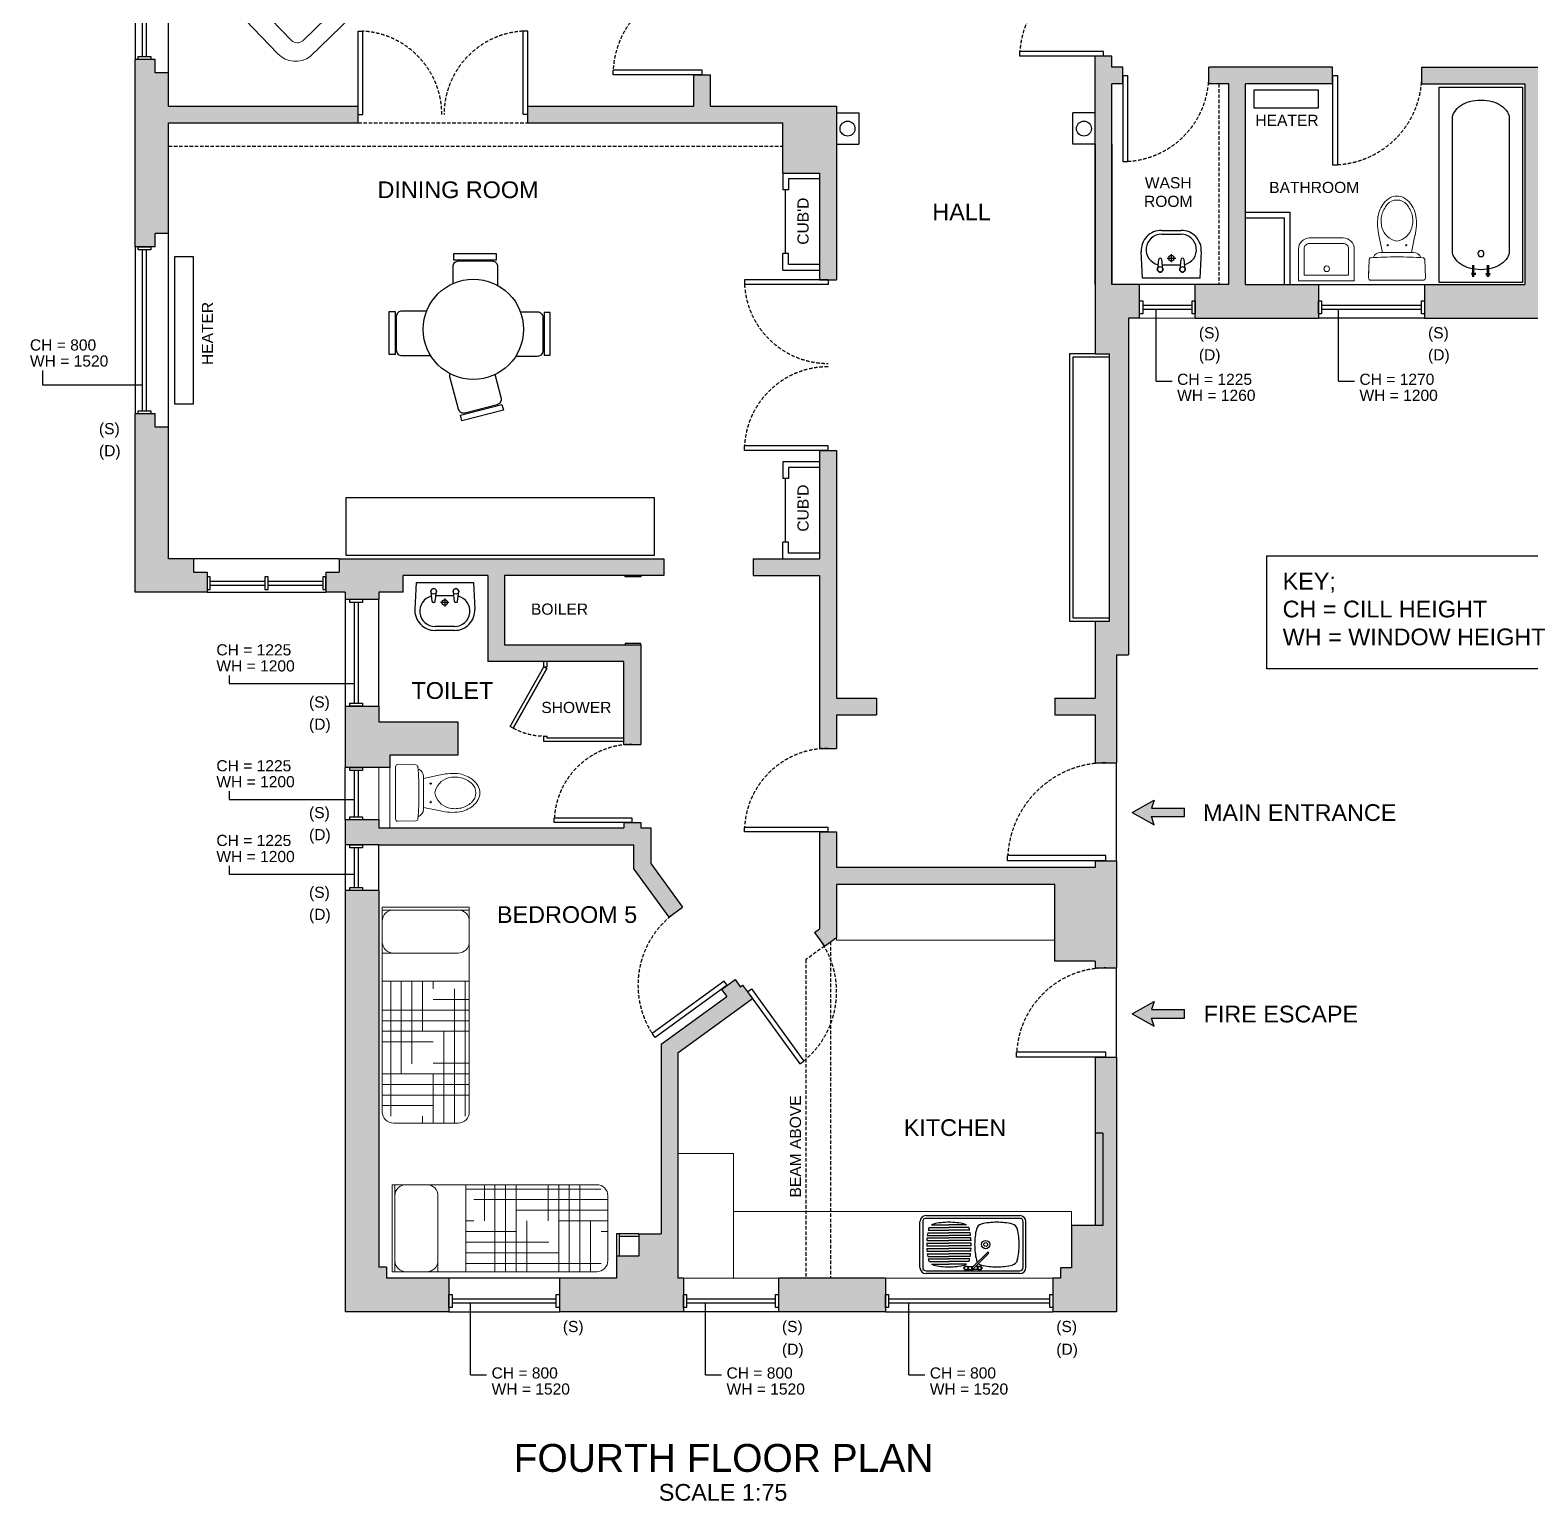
# Model space of a CAD drawing. Extents: x 69234 to 89891, y 55573 to 76150.
# Drawn here: x 69234 to 82694, y 55573 to 68768 of the extents above; entities that cross this region are included whole.
import ezdxf

# ---------------------------------------------------------------- set-up
doc = ezdxf.new("R2010")
doc.units = 0
doc.header["$LTSCALE"] = 25
doc.header["$MEASUREMENT"] = 0
doc.linetypes.add('ecw_5', pattern=[25.4, 9.525, -3.175, 1.5875, -3.175, 7.9375])
doc.linetypes.add('HIDDEN', pattern=[0.375, 0.25, -0.125])
doc.layers.get('0').update_dxf_attribs({"lineweight": 9})
doc.layers.add('aFurniture', color=7, linetype='Continuous', lineweight=13)
for name, color, linetype in [('cub', 7, 'Continuous'), ('DETAILS', 8, 'Continuous'), ('DIMENSION', 1, 'Continuous'), ('DOORS', 7, 'Continuous'), ('existing door', 7, 'Continuous'), ('HATCH', 9, 'Continuous'), ('HEATER', 4, 'Continuous'), ('SD', 7, 'Continuous'), ('TEXT-2', 7, 'Continuous'), ('TEXT-3', 7, 'Continuous'), ('TEXT-5', 6, 'Continuous'), ('WALL', 1, 'Continuous'), ('WIN DIM', 7, 'Continuous'), ('window', 9, 'Continuous')]:
    doc.layers.add(name, color=color, linetype=linetype)
doc.styles.add('Arial', font='arial.ttf', dxfattribs={"height": 150})

# ---------------------------------------------------------------- blocks, each defined once
blk = doc.blocks.new('BATH')
at = {"color": 8}
for p, q in [((56089, -22122), (55339, -22122)), ((55339, -22122), (55339, -23872)), ((55670, -22192), (55630, -22192)), ((55670, -22202), (55630, -22202)), ((55642, -22173), (55642, -22278)), ((55652, -22173), (55652, -22278)), ((55757, -22192), (55797, -22192)), ((55757, -22202), (55797, -22202)), ((55774, -22173), (55774, -22278)), ((55784, -22173), (55784, -22278)), ((56089, -22122), (56089, -23872)), ((55339, -23872), (56089, -23872))]:
    blk.add_line(p, q, dxfattribs=at)
blk.add_lwpolyline([(55969, -23590), (55969, -22404, 0.141736), (55952, -22344, 0.10716), (55894, -22285, 0.078981), (55816, -22250, 0.066429), (55714, -22236, 0.066429), (55613, -22250, 0.078981), (55534, -22285, 0.10716), (55476, -22344, 0.141736), (55459, -22404), (55459, -23590, 0.141736), (55476, -23650, 0.10716), (55534, -23709, 0.078981), (55613, -23744, 0.066429), (55714, -23758, 0.066429), (55816, -23744, 0.078981), (55894, -23709, 0.10716), (55952, -23650, 0.141736)], format="xyb", close=True, dxfattribs=at)
blk.add_circle((55714, -22381), 27.5, dxfattribs=at)
blk = doc.blocks.new('TABLE & CHAIRS')
at = {"color": 8}
for points in [[(60664, -27413), (60664, -27190, 0.414214), (60614, -27140), (60314, -27140, 0.414214), (60264, -27190), (60264, -27449)], [(60104, -27619, 0.139146), (60077, -27618), (59787, -27695, 0.414214), (59751, -27756), (59827, -28046, 0.414214), (59888, -28082), (60095, -28027)], [(60911, -27649), (61063, -27649, -0.414214), (61113, -27699), (61113, -27999, -0.414214), (61063, -28049), (60894, -28049)], [(60657, -28254), (60657, -28405, -0.414214), (60607, -28455), (60307, -28455, -0.414214), (60257, -28405), (60257, -28211)]]:
    blk.add_lwpolyline(points, format="xyb", dxfattribs=at)
for points in [[(60274, -27076), (60274, -27076), (60659, -27076), (60659, -27076), (60659, -27129), (60659, -27129), (60274, -27129), (60274, -27129)], [(59776, -28102), (59776, -28102), (59678, -27729), (59678, -27729), (59729, -27716), (59729, -27716), (59827, -28088), (59827, -28088)], [(61177, -28040), (61177, -28040), (61177, -27654), (61177, -27654), (61124, -27654), (61124, -27654), (61124, -28040), (61124, -28040)], [(60267, -28519), (60267, -28519), (60652, -28519), (60652, -28519), (60652, -28466), (60652, -28466), (60267, -28466), (60267, -28466)]]:
    blk.add_lwpolyline(points, close=True, dxfattribs=at)
blk.add_circle((60500, -27832), 450, dxfattribs=at)
blk = doc.blocks.new('ONE SEAT')
at = {"layer": 'aFurniture', "color": 0, "lineweight": 9}
for points in [[(47229, -27482), (46844, -27993, 0.390886), (46899, -28273)], [(47995, -28059), (47610, -28570, -0.383451), (47320, -28590)]]:
    blk.add_lwpolyline(points, format="xyb", dxfattribs=at)
blk.add_lwpolyline([(47423, -28453), (47002, -28136, -0.414214), (46989, -28038), (47343, -27568, -0.414214), (47441, -27554), (47862, -27871, -0.414214), (47876, -27969), (47521, -28440, -0.414214)], format="xyb", close=True, dxfattribs=at)
for points in [[(47363, -27788), (47422, -27833)], [(47370, -27840), (47415, -27781)], [(47599, -27966), (47659, -28011)], [(47607, -28018), (47651, -27959)], [(47189, -28019), (47248, -28063)], [(47196, -28071), (47241, -28012)], [(47425, -28197), (47485, -28242)], [(47433, -28249), (47477, -28190)], [(47320, -28590), (46899, -28273)]]:
    blk.add_lwpolyline(points, dxfattribs=at)
for centre, radius, start, end in [((47279, -27535), 72.3, 332.6104, 133.3762), ((47925, -28027), 76.8, 335.4461, 130.5405)]:
    blk.add_arc(centre, radius, start, end, dxfattribs=at)
blk = doc.blocks.new('SMALL SINK')
at = {"color": 0, "lineweight": 15}
for points in [[(57006, -22406), (57006, -22122), (56506, -22122), (56506, -22406, 0.414214), (56606, -22506), (56906, -22506, 0.414214)], [(56956, -22406), (56956, -22172), (56556, -22172), (56556, -22406, 0.414214), (56606, -22456), (56906, -22456, 0.414214)]]:
    blk.add_lwpolyline(points, format="xyb", close=True, dxfattribs=at)
blk.add_circle((56753, -22229), 25.4, dxfattribs=at)
blk = doc.blocks.new('TOILET')
at = {"layer": 'aFurniture', "color": 0, "lineweight": 9}
for p, q in [((51617, -22643), (51621, -22804)), ((52106, -22622), (51637, -22622)), ((52126, -22643), (52122, -22804)), ((52123, -22765), (52126, -22643)), ((51741, -22872), (51710, -23024)), ((52019, -22872), (51724, -22872)), ((52033, -23024), (52002, -22872)), ((51799, -22937), (51779, -22937)), ((51789, -22927), (51789, -22947)), ((51945, -22937), (51965, -22937)), ((51955, -22927), (51955, -22947))]:
    blk.add_line(p, q, dxfattribs=at)
for centre, radius, start, end in [((51637, -22642), 20, 90.001, 181.364), ((52106, -22642), 20, 358.636, 90), ((52106, -22642), 20, 358.636, 89.999), ((51641, -22804), 20, 181.361, 265.494), ((51866, -19940), 2892, 265.497, 270.103), ((51724, -22802), 70, 198.725, 269.999), ((51877, -19940), 2892, 269.897, 274.503), ((52019, -22802), 70, 270, 336.803), ((52102, -22804), 20, 274.506, 358.639), ((51899, -23139), 167, 99.2656, 164.642), ((51845, -23139), 167, 15.358, 80.7344), ((52191, -23134), 494, 167.161, 187.303), ((51970, -23156), 240, 165.141, 192.866), ((51774, -23156), 240, 347.134, 14.859), ((51552, -23134), 494, 352.697, 12.839), ((51960, -23153), 262, 189.622, 217.912), ((51982, -23138), 257, 196.116, 219.524), ((51761, -23138), 257, 320.476, 343.884), ((51783, -23153), 262, 322.088, 350.378), ((51927, -23170), 225, 219.612, 239.382), ((51871, -23228), 114, 220.555, 270.419), ((51869, -23259), 119, 241.435, 271.154), ((51872, -23228), 114, 269.58, 319.445), ((51874, -23259), 119, 268.846, 298.565), ((51816, -23170), 225, 300.618, 320.388)]:
    blk.add_arc(centre, radius, start, end, dxfattribs=at)

msp = doc.modelspace()

# ---------------------------------------------------------------- hatches: boundary and pattern name
at = {"layer": 'DIMENSION'}
for points in [[(79588, 61712), (79588, 61788), (79292, 61788), (79314, 61860), (79119, 61750), (79314, 61639), (79292, 61712)], [(79588, 59905), (79588, 59981), (79292, 59981), (79314, 60053), (79119, 59943), (79314, 59832), (79292, 59905)]]:
    msp.add_hatch(color=256, dxfattribs=at).paths.add_polyline_path(points)
at = {"layer": 'HATCH'}
h = msp.add_hatch(color=256, dxfattribs=at)
h.paths.add_polyline_path([(83590, 66484), (82790, 66484), (82790, 68284), (84491, 68284), (84491, 68359), (84491, 68434), (84380, 68434), (84380, 68501), (84230, 68501), (84230, 68434), (81715, 68434), (81715, 68284), (82640, 68284), (82640, 66484), (81740, 66484), (81740, 66184), (83590, 66184)])
h.paths.add_polyline_path([(80790, 66484), (80135, 66484), (80135, 68284), (80915, 68284), (80915, 68359), (80915, 68434), (79805, 68434), (79805, 68284), (79985, 68284), (79985, 66484), (79684, 66484), (79684, 66184), (80790, 66184)])
h.paths.add_polyline_path([(79184, 66484), (78935, 66484), (78935, 67744), (78935, 68284), (79035, 68284), (79035, 68359), (79035, 68434), (78935, 68434), (78935, 68534), (78785, 68534), (78785, 66484), (78785, 65864), (78915, 65864), (78915, 63464), (78785, 63464), (78785, 62774), (78425, 62774), (78425, 62624), (78785, 62624), (78785, 62194), (78977, 62194), (78977, 63164), (79085, 63164), (79085, 66184), (79184, 66184)])
h.paths.add_polyline_path([(76465, 68084), (75337, 68084), (75337, 68365), (75187, 68365), (75187, 68084), (73697, 68084), (73697, 68009), (73697, 67934), (75337, 67934), (75985, 67934), (75985, 67484), (76315, 67484), (76315, 66527), (76390, 66527), (76465, 66527)])
h.paths.add_polyline_path([(76465, 64997), (76315, 64997), (76315, 64024), (75985, 64024), (75718, 64024), (75718, 63874), (76315, 63874), (76315, 62324), (76465, 62324), (76465, 62624), (76825, 62624), (76825, 62774), (76465, 62774)])
for points in [[(70477, 67934), (72177, 67934), (72177, 68084), (70477, 68084), (70477, 68384), (70357, 68384), (70357, 68504), (70177, 68504), (70177, 66824), (70357, 66824), (70357, 66944), (70477, 66944)], [(70701, 64024), (70477, 64024), (70477, 65204), (70357, 65204), (70357, 65324), (70177, 65324), (70177, 63724), (70821, 63724), (70821, 63904), (70701, 63904)], [(74710, 63254), (73490, 63254), (73490, 63874), (74918, 63874), (74918, 64024), (72007, 64024), (72007, 63904), (71887, 63904), (71887, 63724), (72061, 63724), (72061, 63662), (72361, 63662), (72361, 63724), (72581, 63724), (72581, 63874), (73340, 63874), (73340, 63104), (74560, 63104), (74560, 62360), (74710, 62360)], [(73071, 62563), (72361, 62563), (72361, 62702), (72061, 62702), (72061, 62153), (72461, 62153), (72461, 62263), (73071, 62263)], [(74800, 61610), (74710, 61610), (74710, 61660), (74560, 61660), (74560, 61610), (72361, 61610), (72361, 61683), (72061, 61683), (72061, 61460), (72361, 61460), (74650, 61460), (74650, 61241), (74964, 60809), (75085, 60898), (74800, 61290)], [(72361, 61050), (72061, 61050), (72061, 57270), (72991, 57270), (72991, 57570), (72431, 57570), (72431, 57670), (72361, 57670)], [(75043, 59593), (75712, 60079), (75667, 60140), (75623, 60201), (75603, 60186), (75556, 60251), (75434, 60162), (75482, 60098), (74893, 59670), (74893, 57970), (74693, 57970), (74693, 57770), (74493, 57770), (74493, 57570), (73981, 57570), (73981, 57270), (75093, 57270), (75093, 57570), (75043, 57570)], [(76906, 57570), (76805, 57570), (75946, 57570), (75946, 57270), (76906, 57270)]]:
    msp.add_hatch(color=256, dxfattribs=at).paths.add_polyline_path(points)
h = msp.add_hatch(color=256, dxfattribs=at)
h.paths.add_polyline_path([(78977, 61314), (78785, 61314), (78785, 61254), (76465, 61254), (76465, 61574), (76315, 61574), (76315, 60704), (76270, 60671), (76359, 60550), (76465, 60627), (76465, 61104), (78425, 61104), (78425, 60414), (78785, 60414), (78785, 60354), (78977, 60354)])
h.paths.add_polyline_path([(78977, 59554), (78785, 59554), (78785, 58872), (78855, 58872), (78855, 58043), (78575, 58043), (78575, 57663), (78475, 57663), (78475, 57570), (78406, 57570), (78406, 57270), (78977, 57270)])
h.paths.add_polyline_path([(78855, 58872), (78785, 58872), (78785, 58043), (78855, 58043)], flags=16)

# ---------------------------------------------------------------- linework, layer by layer
at = {"color": 8}
for p, q in [((73173, 59063), (73173, 60587)), ((72468, 60237), (72468, 59024)), ((72563, 60237), (72563, 59405)), ((72658, 60237), (72658, 59494)), ((72754, 60237), (72754, 59786)), ((72849, 60237), (72849, 60167)), ((73135, 60237), (73135, 59024)), ((73173, 60071), (72849, 60071)), ((73039, 60167), (73039, 58963)), ((73173, 59976), (72393, 59976)), ((73173, 59881), (72393, 59881)), ((73173, 59786), (72393, 59786)), ((72944, 59786), (72944, 58963)), ((72849, 59690), (72393, 59690)), ((73173, 59500), (72849, 59500)), ((73173, 59405), (72393, 59405)), ((72849, 59405), (72849, 58963)), ((73173, 59309), (72393, 59309)), ((73173, 59214), (72393, 59214)), ((72849, 59119), (72393, 59119)), ((72493, 58963), (73073, 58963)), ((72754, 59024), (72754, 58963)), ((74316, 58410), (72792, 58410)), ((73143, 58371), (74356, 58371)), ((73308, 58410), (73308, 58085)), ((73403, 58410), (73403, 57629)), ((73499, 58410), (73499, 57629)), ((73594, 58410), (73594, 57629)), ((73880, 58410), (73880, 58085)), ((73975, 58410), (73975, 57629)), ((74070, 58410), (74070, 57629)), ((74165, 58410), (74165, 57629)), ((74416, 57729), (74416, 58310)), ((73213, 58276), (74416, 58276)), ((73594, 58181), (74416, 58181)), ((73143, 58085), (73213, 58085)), ((73689, 58085), (73689, 57629)), ((73975, 58085), (74416, 58085)), ((74261, 58085), (74261, 57629)), ((73143, 57990), (73594, 57990)), ((73143, 57895), (73885, 57895)), ((74356, 57990), (74416, 57990)), ((73143, 57800), (73975, 57800)), ((73143, 57704), (74356, 57704))]:
    msp.add_line(p, q, dxfattribs=at)
for points in [[(72393, 60899), (72393, 59063)], [(72393, 60899), (73173, 60899)], [(72393, 60874), (73173, 60874)], [(73173, 60774), (73173, 60899)], [(72493, 60487), (72393, 60487)], [(72393, 60237), (73173, 60237)], [(72480, 57629), (72480, 58410)], [(72605, 58410), (72480, 58410)], [(72505, 57629), (72505, 58410)], [(73143, 57629), (73143, 58410)], [(72480, 57629), (74316, 57629)], [(72892, 57729), (72892, 57629)]]:
    msp.add_lwpolyline(points, dxfattribs=at)
for points in [[(73173, 60587), (73173, 60774, 0.414214), (73073, 60874), (72493, 60874, 0.414214), (72393, 60774), (72393, 60587, 0.414214), (72493, 60487), (73073, 60487, 0.414214)], [(72792, 58410), (72605, 58410, 0.414214), (72505, 58310), (72505, 57729, 0.414214), (72605, 57629), (72792, 57629, 0.414214), (72892, 57729), (72892, 58310, 0.414214)]]:
    msp.add_lwpolyline(points, format="xyb", close=True, dxfattribs=at)
for centre, start, end in [((72493, 59063), 180, 270), ((73073, 59063), 270, 0), ((74316, 58310), 0, 90), ((74316, 57729), 270, 360)]:
    msp.add_arc(centre, 100, start, end, dxfattribs=at)
at = {"layer": 'aFurniture'}
for p, q in [((72361, 61683), (72361, 62153)), ((72461, 62153), (72461, 61610)), ((76465, 60627), (76465, 60604)), ((78425, 60604), (76465, 60604)), ((75543, 58690), (75043, 58690)), ((75543, 58690), (75543, 57570)), ((78575, 58170), (75543, 58170)), ((78575, 58043), (78575, 58170)), ((75543, 57570), (75093, 57570)), ((75946, 57570), (75543, 57570)), ((76906, 57570), (78406, 57570))]:
    msp.add_line(p, q, dxfattribs=at)
at = {"layer": 'cub'}
for p, q in [((76465, 68024), (76665, 68024)), ((76665, 68024), (76665, 67744)), ((78785, 68024), (78585, 68024)), ((78585, 67744), (78585, 68024)), ((76465, 67744), (76665, 67744)), ((78785, 67744), (78585, 67744)), ((75985, 67484), (75985, 67334)), ((76035, 67334), (75985, 67334)), ((76315, 67434), (76035, 67434)), ((76035, 67434), (76035, 67334)), ((80135, 67134), (80535, 67134)), ((80135, 67084), (80485, 67084)), ((80485, 66484), (80485, 67084)), ((80535, 66484), (80535, 67134)), ((76035, 66764), (75985, 66764)), ((75985, 66614), (75985, 66764)), ((76035, 66664), (76035, 66764)), ((76315, 66664), (76035, 66664)), ((75985, 66614), (76315, 66614)), ((78785, 65864), (78555, 65864)), ((78555, 65864), (78555, 63464)), ((78585, 65834), (78585, 63494)), ((78915, 65834), (78585, 65834)), ((76315, 64894), (75985, 64894)), ((75985, 64894), (75985, 64744)), ((76315, 64844), (76035, 64844)), ((76035, 64844), (76035, 64744)), ((76035, 64744), (75985, 64744)), ((75985, 64024), (75985, 64174)), ((76035, 64174), (75985, 64174)), ((76035, 64074), (76035, 64174)), ((76315, 64074), (76035, 64074)), ((75985, 64024), (76315, 64024)), ((74570, 63864), (74570, 63874)), ((74710, 63864), (74570, 63864)), ((74710, 63874), (74710, 63864)), ((78555, 63464), (78785, 63464)), ((78585, 63494), (78915, 63494)), ((74570, 63264), (74570, 63254)), ((74710, 63264), (74570, 63264)), ((74710, 63254), (74710, 63264)), ((74493, 57970), (74493, 57770)), ((74693, 57970), (74493, 57970)), ((74518, 57970), (74518, 57770)), ((74693, 57945), (74518, 57945))]:
    msp.add_line(p, q, dxfattribs=at)
for centre in [(76565, 67884), (78685, 67884)]:
    msp.add_circle(centre, 66.8, dxfattribs=at)
at = {"layer": 'DETAILS', "color": 8}
for p, q in [((79381, 66971), (79556, 66971)), ((79381, 66936), (79556, 66936)), ((79211, 66541), (79199, 66780)), ((79726, 66541), (79738, 66780)), ((79354, 66708), (79344, 66624)), ((79394, 66624), (79384, 66708)), ((79389, 66661), (79549, 66661)), ((79554, 66708), (79544, 66624)), ((79594, 66624), (79584, 66708)), ((79726, 66541), (79211, 66541)), ((72696, 63812), (72684, 63573)), ((72696, 63812), (73211, 63812)), ((73211, 63812), (73223, 63573)), ((72828, 63729), (72838, 63645)), ((72868, 63645), (72878, 63729)), ((73033, 63692), (72874, 63692)), ((73028, 63729), (73038, 63645)), ((73068, 63645), (73078, 63729)), ((73041, 63417), (72866, 63417)), ((73041, 63382), (72866, 63382))]:
    msp.add_line(p, q, dxfattribs=at)
at = {"layer": 'DETAILS', "color": 8, "linetype": 'ecw_5'}
for p, q in [((79433, 66721), (79508, 66721)), ((79469, 66686), (79469, 66756)), ((72989, 63632), (72914, 63632)), ((72953, 63667), (72953, 63597))]:
    msp.add_line(p, q, dxfattribs=at)
at = {"layer": 'DETAILS'}
for p, q in [((77214, 57668), (77214, 58078)), ((77239, 58078), (77239, 57668)), ((77269, 58133), (78110, 58133)), ((78110, 58108), (77269, 58108)), ((77296, 58026), (77475, 58026)), ((77318, 58049), (77475, 58049)), ((77631, 58049), (77475, 58049)), ((77653, 58026), (77475, 58026)), ((78140, 57668), (78140, 58078)), ((78164, 57668), (78164, 58078)), ((77275, 57885), (77475, 57885)), ((77276, 57908), (77475, 57908)), ((77277, 57932), (77475, 57932)), ((77280, 57955), (77475, 57955)), ((77284, 57979), (77475, 57979)), ((77288, 58003), (77475, 58003)), ((77661, 58003), (77475, 58003)), ((77665, 57979), (77475, 57979)), ((77669, 57955), (77475, 57955)), ((77672, 57932), (77475, 57932)), ((77673, 57908), (77475, 57908)), ((77674, 57885), (77475, 57885)), ((77275, 57861), (77475, 57861)), ((77276, 57838), (77475, 57838)), ((77277, 57814), (77475, 57814)), ((77280, 57791), (77475, 57791)), ((77284, 57767), (77475, 57767)), ((77674, 57861), (77475, 57861)), ((77673, 57838), (77475, 57838)), ((77672, 57814), (77475, 57814)), ((77669, 57791), (77475, 57791)), ((77665, 57767), (77475, 57767)), ((77684, 57667), (77819, 57802)), ((77694, 57657), (77829, 57792)), ((77269, 57638), (78110, 57638)), ((78110, 57613), (77269, 57613)), ((77288, 57744), (77475, 57744)), ((77296, 57720), (77475, 57720)), ((77318, 57697), (77475, 57697)), ((77661, 57744), (77475, 57744)), ((77653, 57720), (77475, 57720)), ((77631, 57697), (77475, 57697)), ((77643, 57675), (77689, 57675)), ((77643, 57649), (77689, 57649)), ((77735, 57649), (77689, 57649)), ((77735, 57675), (77713, 57675))]:
    msp.add_line(p, q, dxfattribs=at)
msp.add_lwpolyline([(72068, 64054), (72068, 64575), (74832, 64575), (74832, 64054)], close=True, dxfattribs=at)
at = {"layer": 'DETAILS', "color": 8}
for centre in [(79369, 66621), (79469, 66721), (79569, 66621), (72853, 63732), (73053, 63732), (72953, 63632)]:
    msp.add_circle(centre, 25, dxfattribs=at)
at = {"layer": 'DETAILS'}
for centre, radius in [((77804, 57873), 37), ((77804, 57873), 17), ((77629, 57662), 20), ((77629, 57662), 15), ((77750, 57662), 20), ((77750, 57662), 15)]:
    msp.add_circle(centre, radius, dxfattribs=at)
at = {"layer": 'DETAILS', "color": 8}
for centre, radius, start, end in [((79381, 66789), 182, 90, 182.9407), ((79381, 66798), 138, 90, 256.569), ((79556, 66789), 182, 357.1791, 90.0002), ((79556, 66798), 138, 283.6821, 89.9999), ((79369, 66706), 15, 6.7605, 173.2482), ((79569, 66706), 15, 6.7605, 173.2482), ((79369, 66621), 25, 173.2436, 6.7562), ((79569, 66621), 25, 173.2436, 6.7562), ((72866, 63555), 138, 103.6821, 269.9999), ((72853, 63732), 25, 353.2436, 186.7562), ((73053, 63732), 25, 353.2436, 186.7562), ((73041, 63555), 138, 270, 76.569), ((72866, 63564), 182, 177.1791, 270.0002), ((72853, 63647), 15, 186.7605, 353.2482), ((73053, 63647), 15, 186.7605, 353.2482), ((73041, 63564), 182, 270, 2.9407)]:
    msp.add_arc(centre, radius, start, end, dxfattribs=at)
at = {"layer": 'DETAILS'}
for centre, radius, start, end in [((77269, 58078), 55, 90, 180), ((77269, 58078), 30, 90, 180), ((77349, 57998), 60, 152.6627, 166.7057), ((77349, 57998), 60, 103.2935, 121.6361), ((77475, 57468), 605, 89.9999, 103.2944), ((77475, 57468), 605, 76.7052, 89.9997), ((77600, 57998), 60, 58.3666, 76.7092), ((77600, 57998), 60, 13.2941, 27.3371), ((77779, 57998), 60, 103.2946, 166.7056), ((77904, 57468), 605, 89.9999, 103.2944), ((77904, 57468), 605, 76.7052, 89.9997), ((78030, 57998), 60, 13.295, 76.706), ((78110, 58078), 55, 0, 90), ((78110, 58078), 30, 0, 90), ((77880, 57873), 605, 178.8863, 180), ((77880, 57873), 605, 174.4226, 176.6568), ((77880, 57873), 605, 169.9253, 172.1802), ((77880, 57873), 605, 166.7053, 167.6541), ((77069, 57873), 605, 12.346, 13.2948), ((77069, 57873), 605, 7.82, 10.0749), ((77069, 57873), 605, 3.3434, 5.5776), ((77069, 57873), 605, 0.0001, 1.1139), ((78310, 57873), 605, 166.7056, 180.0001), ((77499, 57873), 605, 0.0003, 13.2948), ((77880, 57873), 605, 180.0001, 181.1138), ((77880, 57873), 605, 183.3434, 185.5776), ((77880, 57873), 605, 187.82, 190.0749), ((77069, 57873), 605, 349.9244, 352.1794), ((77069, 57873), 605, 354.4226, 356.6569), ((77069, 57873), 605, 358.8855, 359.9992), ((78310, 57873), 605, 180.0003, 193.2947), ((77824, 57797), 7, 315.0424, 135.0424), ((77499, 57873), 605, 346.7048, 359.9993), ((77269, 57668), 55, 180, 270), ((77269, 57668), 30, 180, 270), ((77880, 57873), 605, 192.3459, 193.2947), ((77349, 57748), 60, 193.2949, 207.3378), ((77349, 57748), 60, 238.3664, 256.7092), ((77475, 58278), 605, 256.7056, 270), ((77475, 58278), 605, 270.0003, 283.2947), ((77600, 57748), 60, 283.2932, 301.6361), ((77600, 57748), 60, 332.6627, 346.7055), ((77069, 57873), 605, 346.7053, 347.6541), ((77689, 57662), 13.5, 76.1614, 13.8361), ((77689, 57662), 7, 135.0424, 315.0424), ((77779, 57748), 60, 193.295, 215.6127), ((77779, 57748), 60, 229.0266, 256.7056), ((77904, 58278), 605, 256.7056, 270), ((77904, 58278), 605, 270.0003, 283.2947), ((78030, 57748), 60, 283.2946, 346.7056), ((78110, 57668), 30, 270, 0), ((78110, 57668), 55, 270, 0)]:
    msp.add_arc(centre, radius, start, end, dxfattribs=at)
at = {"layer": 'DIMENSION'}
for p, q in [((79119, 61750), (79314, 61860)), ((79314, 61860), (79292, 61788)), ((79292, 61788), (79588, 61788)), ((79588, 61712), (79588, 61788)), ((79119, 61750), (79314, 61639)), ((79314, 61639), (79292, 61712)), ((79292, 61712), (79588, 61712)), ((79119, 59943), (79314, 60053)), ((79314, 60053), (79292, 59981)), ((79119, 59943), (79314, 59832)), ((79292, 59981), (79588, 59981)), ((79292, 59905), (79588, 59905)), ((79314, 59832), (79292, 59905)), ((79588, 59905), (79588, 59981))]:
    msp.add_line(p, q, dxfattribs=at)
at = {"layer": 'DOORS'}
for p, q in [((76010, 66764), (76010, 67334)), ((76010, 64174), (76010, 64744))]:
    msp.add_line(p, q, dxfattribs=at)
at = {"layer": 'existing door'}
for p, q in [((72177, 68759), (72218, 68759)), ((72177, 68009), (72177, 68759)), ((72218, 68009), (72218, 68759)), ((73697, 68759), (73656, 68759)), ((73656, 68009), (73656, 68759)), ((73697, 68009), (73697, 68759)), ((78860, 68575), (78110, 68575)), ((78110, 68534), (78110, 68575)), ((78860, 68534), (78110, 68534)), ((78860, 68534), (78860, 68575)), ((75262, 68409), (74462, 68409)), ((74462, 68365), (74462, 68409)), ((75262, 68365), (75262, 68409)), ((75262, 68365), (74462, 68365)), ((79035, 68359), (79077, 68359)), ((79035, 68359), (79035, 67589)), ((79077, 68359), (79077, 67589)), ((80915, 68359), (80915, 67559)), ((80915, 68359), (80959, 68359)), ((80959, 68359), (80959, 67559)), ((72177, 68009), (72218, 68009)), ((73697, 68009), (73656, 68009)), ((79035, 67589), (79077, 67589)), ((80915, 67559), (80959, 67559)), ((75640, 66527), (75640, 66486)), ((76390, 66527), (75640, 66527)), ((76390, 66527), (76390, 66486)), ((76390, 66486), (75640, 66486)), ((76390, 65038), (75640, 65038)), ((75640, 64997), (75640, 65038)), ((76390, 64997), (76390, 65038)), ((76390, 64997), (75640, 64997)), ((73541, 62520), (73841, 63054)), ((73567, 62505), (73867, 63039)), ((73867, 63039), (73567, 62505)), ((73841, 63054), (73841, 63104)), ((73841, 63054), (73871, 63054)), ((73841, 63054), (73867, 63039)), ((73871, 63054), (73871, 63104)), ((73567, 62505), (73541, 62520)), ((73841, 62385), (73841, 62434)), ((73841, 62434), (73871, 62434)), ((74560, 62385), (73841, 62385)), ((73871, 62415), (73871, 62434)), ((74560, 62415), (73871, 62415)), ((74635, 61698), (73935, 61698)), ((73935, 61660), (73935, 61698)), ((74635, 61660), (73935, 61660)), ((74635, 61660), (74635, 61698)), ((76390, 61615), (75640, 61615)), ((75640, 61574), (75640, 61615)), ((76390, 61574), (75640, 61574)), ((76390, 61574), (76390, 61615)), ((78001, 61314), (78001, 61362)), ((78881, 61362), (78001, 61362)), ((78881, 61314), (78001, 61314)), ((78881, 61314), (78881, 61362)), ((75460, 60235), (74813, 59765)), ((75486, 60200), (74839, 59729)), ((75486, 60200), (75460, 60235)), ((75667, 60140), (75703, 60166)), ((75667, 60140), (76138, 59493)), ((75703, 60166), (76174, 59519)), ((74839, 59729), (74813, 59765)), ((76138, 59493), (76174, 59519)), ((78081, 59554), (78081, 59598)), ((78881, 59598), (78081, 59598)), ((78881, 59554), (78081, 59554)), ((78881, 59554), (78881, 59598))]:
    msp.add_line(p, q, dxfattribs=at)
at = {"layer": 'HATCH', "linetype": 'HIDDEN', "ltscale": 5}
for p, q in [((79895, 68284), (79895, 66484)), ((72177, 67934), (73697, 67934)), ((70477, 67727), (75985, 67727)), ((76412, 60589), (76412, 57570)), ((76359, 60550), (76192, 60429)), ((76192, 60429), (76192, 57570))]:
    msp.add_line(p, q, dxfattribs=at)
at = {"layer": 'HATCH'}
msp.add_lwpolyline([(80325, 64050), (82972, 64050), (82972, 63038), (80325, 63038)], close=True, dxfattribs=at)
at = {"layer": 'HATCH', "linetype": 'HIDDEN', "ltscale": 5}
for centre, radius, start, end in [((78860, 68534), 750, 90, 176.8589), ((75262, 68365), 800, 90, 176.8589), ((72177, 68009), 750, 0, 86.8589), ((73697, 68009), 750, 93.1411, 180), ((79035, 68359), 770, 273.1411, 0), ((80915, 68359), 800, 273.1411, 0), ((76390, 66527), 750, 183.1411, 270), ((76390, 64997), 750, 90, 176.8589), ((73854, 63047), 613, 242.0822, 271.5824), ((74635, 61660), 700, 90, 176.8589), ((76390, 61574), 750, 90, 176.8589), ((78881, 61314), 880, 90, 176.8589), ((75486, 60200), 800, 126.0226, 212.8815), ((75667, 60140), 800, 309.1637, 36.0226), ((78881, 59554), 800, 90, 176.8589)]:
    msp.add_arc(centre, radius, start, end, dxfattribs=at)
at = {"layer": 'HEATER'}
for points in [[(80787, 68232), (80787, 68066), (80211, 68066), (80211, 68232)], [(70532, 66736), (70697, 66736), (70697, 65411), (70532, 65411)]]:
    msp.add_lwpolyline(points, close=True, dxfattribs=at)
at = {"layer": 'WALL'}
for p, q in [((78785, 66484), (78785, 68534)), ((78935, 68534), (78785, 68534)), ((78935, 68434), (78935, 68534)), ((70357, 68504), (70177, 68504)), ((70177, 66824), (70177, 68504)), ((70357, 68384), (70357, 68504)), ((70357, 68384), (70357, 68504)), ((70477, 68384), (70357, 68384)), ((70477, 68084), (70477, 68384)), ((79035, 68434), (78935, 68434)), ((79035, 68284), (79035, 68434)), ((80915, 68434), (79805, 68434)), ((79805, 68284), (79805, 68434)), ((80915, 68284), (80915, 68434)), ((81715, 68434), (84230, 68434)), ((81715, 68284), (81715, 68434)), ((75187, 68084), (75187, 68365)), ((75187, 68365), (75337, 68365)), ((75337, 68084), (75337, 68365)), ((78935, 66484), (78935, 68284)), ((79035, 68284), (78935, 68284)), ((79985, 68284), (79805, 68284)), ((79985, 66484), (79985, 68284)), ((80915, 68284), (80135, 68284)), ((80135, 66484), (80135, 68284)), ((81715, 68284), (82640, 68284)), ((82640, 68284), (82640, 66484)), ((70477, 68084), (72177, 68084)), ((72177, 67934), (72177, 68084)), ((73697, 67934), (73697, 68084)), ((73697, 68084), (75187, 68084)), ((75337, 68084), (76465, 68084)), ((76465, 68084), (76465, 66527)), ((70477, 67934), (72177, 67934)), ((70477, 66944), (70477, 67934)), ((73697, 67934), (75337, 67934)), ((75337, 67934), (75985, 67934)), ((75985, 67484), (75985, 67934)), ((78785, 67744), (78785, 65864)), ((78935, 67744), (78935, 66484)), ((75985, 67484), (76315, 67484)), ((76315, 67484), (76315, 66527)), ((70357, 66824), (70357, 66944)), ((70477, 66944), (70357, 66944)), ((70357, 66824), (70357, 66944)), ((70357, 66824), (70177, 66824)), ((76315, 66527), (76465, 66527)), ((79184, 66484), (78935, 66484)), ((79184, 66184), (79184, 66484)), ((79985, 66484), (79684, 66484)), ((79684, 66184), (79684, 66484)), ((80135, 66484), (80790, 66484)), ((80790, 66484), (80790, 66184)), ((81740, 66484), (81740, 66184)), ((81740, 66484), (82640, 66484)), ((79184, 66184), (79085, 66184)), ((79085, 66184), (79085, 63164)), ((79684, 66184), (80790, 66184)), ((81740, 66184), (83590, 66184)), ((78785, 65864), (78915, 65864)), ((78915, 63464), (78915, 65864)), ((70177, 63724), (70177, 65324)), ((70357, 65324), (70177, 65324)), ((70357, 65204), (70357, 65324)), ((70357, 65204), (70357, 65324)), ((70477, 65204), (70357, 65204)), ((70477, 64024), (70477, 65204)), ((76315, 64997), (76465, 64997)), ((76315, 64997), (76315, 64024)), ((76465, 64997), (76465, 62774)), ((70701, 64024), (70477, 64024)), ((70701, 64024), (70701, 63904)), ((72007, 64024), (72007, 63904)), ((72007, 64024), (74918, 64024)), ((74918, 64024), (74918, 63874)), ((75718, 64024), (76315, 64024)), ((75718, 64024), (75718, 63874)), ((70701, 63904), (70821, 63904)), ((70701, 63904), (70821, 63904)), ((70821, 63904), (70821, 63724)), ((71887, 63904), (72007, 63904)), ((71887, 63904), (71887, 63724)), ((71887, 63904), (72007, 63904)), ((73340, 63874), (72581, 63874)), ((72581, 63724), (72581, 63874)), ((73340, 63874), (73340, 63104)), ((74918, 63874), (73490, 63874)), ((73490, 63874), (73490, 63254)), ((75718, 63874), (76315, 63874)), ((76315, 63874), (76315, 62324)), ((70821, 63724), (70177, 63724)), ((72061, 63724), (71887, 63724)), ((72061, 63724), (72061, 63662)), ((72581, 63724), (72361, 63724)), ((72361, 63724), (72361, 63662)), ((72061, 63662), (72361, 63662)), ((78785, 63464), (78785, 62774)), ((78785, 63464), (78915, 63464)), ((73490, 63254), (74710, 63254)), ((74710, 63254), (74710, 62360)), ((78977, 63164), (79085, 63164)), ((78977, 63164), (78977, 62194)), ((74560, 63104), (73340, 63104)), ((74560, 62360), (74560, 63104)), ((76465, 62774), (76825, 62774)), ((76825, 62774), (76825, 62624)), ((78425, 62774), (78425, 62624)), ((78425, 62774), (78785, 62774)), ((72061, 62702), (72361, 62702)), ((72061, 62702), (72061, 62153)), ((72361, 62702), (72361, 62563)), ((76465, 62624), (76825, 62624)), ((76465, 62624), (76465, 62324)), ((78425, 62624), (78785, 62624)), ((78785, 62624), (78785, 62194)), ((72361, 62563), (73071, 62563)), ((73071, 62563), (73071, 62263)), ((74560, 62360), (74710, 62360)), ((76315, 62324), (76465, 62324)), ((73071, 62263), (72461, 62263)), ((72461, 62263), (72461, 62153)), ((78785, 62194), (78977, 62194)), ((72461, 62153), (72061, 62153)), ((72361, 61683), (72061, 61683)), ((72061, 61683), (72061, 61460)), ((72361, 61683), (72361, 61610)), ((74560, 61660), (74560, 61610)), ((74560, 61660), (74710, 61660)), ((74710, 61660), (74710, 61610)), ((72361, 61610), (74560, 61610)), ((74710, 61610), (74800, 61610)), ((74800, 61610), (74800, 61290)), ((76315, 61574), (76465, 61574)), ((76315, 61574), (76315, 60704)), ((76465, 61574), (76465, 61254)), ((72361, 61460), (72061, 61460)), ((72361, 61460), (74650, 61460)), ((74650, 61241), (74650, 61460)), ((74800, 61290), (75085, 60898)), ((78785, 61254), (76465, 61254)), ((78785, 61314), (78977, 61314)), ((78785, 61314), (78785, 61254)), ((78977, 61314), (78977, 60354)), ((74650, 61241), (74964, 60809)), ((72361, 61050), (72061, 61050)), ((72061, 61050), (72061, 57270)), ((72361, 61050), (72361, 57670)), ((78425, 61104), (76465, 61104)), ((76465, 61104), (76465, 60627)), ((78425, 60414), (78425, 61104)), ((74964, 60809), (75085, 60898)), ((76270, 60671), (76315, 60704)), ((76270, 60671), (76359, 60550)), ((76359, 60550), (76465, 60627)), ((78785, 60414), (78425, 60414)), ((78785, 60414), (78785, 60354)), ((78785, 60354), (78977, 60354)), ((75434, 60162), (75556, 60251)), ((75556, 60251), (75603, 60186)), ((75603, 60186), (75623, 60201)), ((75623, 60201), (75712, 60079)), ((74893, 59670), (75482, 60098)), ((75043, 59593), (75712, 60079)), ((75434, 60162), (75482, 60098)), ((74893, 59670), (74893, 57970)), ((75043, 59593), (75043, 57570)), ((78785, 59554), (78977, 59554)), ((78785, 59554), (78785, 58043)), ((78977, 59554), (78977, 57270)), ((78855, 58872), (78785, 58872)), ((78855, 58872), (78855, 58043)), ((78855, 58043), (78575, 58043)), ((78575, 58043), (78575, 57663)), ((74693, 57970), (74693, 57770)), ((74693, 57970), (74893, 57970)), ((74693, 57770), (74493, 57770)), ((74493, 57770), (74493, 57570)), ((72431, 57670), (72361, 57670)), ((72431, 57670), (72431, 57570)), ((78575, 57663), (78475, 57663)), ((78475, 57663), (78475, 57570)), ((72991, 57570), (72431, 57570)), ((72991, 57570), (72991, 57270)), ((74493, 57570), (73981, 57570)), ((73981, 57570), (73981, 57270)), ((75093, 57570), (75043, 57570)), ((75093, 57570), (75093, 57270)), ((76906, 57570), (75946, 57570)), ((75946, 57570), (75946, 57270)), ((76906, 57570), (76805, 57570)), ((76906, 57570), (76906, 57270)), ((78475, 57570), (78406, 57570)), ((78475, 57570), (78406, 57570)), ((78406, 57570), (78406, 57270)), ((72991, 57270), (72061, 57270)), ((75093, 57270), (73981, 57270)), ((76906, 57270), (75946, 57270)), ((78977, 57270), (78406, 57270))]:
    msp.add_line(p, q, dxfattribs=at)
at = {"layer": 'WIN DIM'}
for p, q in [((79333, 65617), (79333, 66264)), ((80968, 65617), (80968, 66264)), ((69347, 65714), (69347, 65586)), ((69347, 65586), (70241, 65586)), ((79333, 65617), (79476, 65617)), ((80968, 65617), (81111, 65617)), ((71019, 62979), (71019, 62905)), ((71019, 62905), (72141, 62905)), ((71019, 61939), (71019, 61865)), ((71019, 61865), (72141, 61865)), ((71019, 61269), (71019, 61195)), ((71019, 61195), (72141, 61195)), ((73184, 56703), (73184, 57350)), ((75292, 56703), (75292, 57350)), ((77115, 56703), (77115, 57350)), ((73184, 56703), (73327, 56703)), ((75292, 56703), (75435, 56703)), ((77115, 56703), (77258, 56703))]:
    msp.add_line(p, q, dxfattribs=at)
at = {"layer": 'window'}
for p, q in [((70177, 70004), (70177, 68504)), ((70477, 68384), (70477, 70124)), ((70241, 68531), (70241, 69976)), ((70277, 68531), (70277, 69976)), ((70477, 65204), (70477, 66944)), ((70177, 66824), (70177, 65324)), ((70241, 65351), (70241, 66796)), ((70277, 65351), (70277, 66796)), ((79684, 66484), (79184, 66484)), ((80790, 66484), (81740, 66484)), ((79212, 66300), (79657, 66300)), ((79212, 66264), (79657, 66264)), ((80817, 66300), (81712, 66300)), ((80817, 66264), (81712, 66264)), ((79184, 66184), (79684, 66185)), ((81740, 66184), (80790, 66184)), ((72007, 64024), (70701, 64024)), ((70849, 63823), (71340, 63823)), ((71368, 63823), (71860, 63823)), ((70821, 63724), (71887, 63724)), ((70849, 63788), (71340, 63788)), ((71368, 63788), (71860, 63788)), ((72061, 63662), (72061, 62702)), ((72141, 63634), (72141, 62729)), ((72177, 63634), (72177, 62729)), ((72361, 62702), (72361, 63662)), ((78977, 61314), (78977, 62194)), ((72061, 61683), (72061, 62153)), ((72141, 62125), (72141, 61711)), ((72177, 62125), (72177, 61711)), ((72061, 61460), (72061, 61050)), ((72141, 61432), (72141, 61077)), ((72177, 61432), (72177, 61077)), ((72361, 61050), (72361, 61460)), ((78977, 59554), (78977, 60354)), ((73981, 57570), (72991, 57570)), ((73019, 57386), (73953, 57386)), ((73019, 57350), (73953, 57350)), ((75121, 57386), (75918, 57386)), ((75121, 57350), (75918, 57350)), ((76933, 57386), (78378, 57386)), ((76933, 57350), (78378, 57350)), ((72991, 57270), (73981, 57270)), ((75946, 57270), (75093, 57270)), ((76906, 57270), (78406, 57270))]:
    msp.add_line(p, q, dxfattribs=at)
for points in [[(70317, 68504), (70203, 68504), (70203, 68531), (70317, 68531)], [(70317, 66796), (70203, 66796), (70203, 66824), (70317, 66824)], [(79184, 66223), (79184, 66338), (79212, 66338), (79212, 66223)], [(79657, 66223), (79657, 66338), (79684, 66338), (79684, 66223)], [(80790, 66223), (80790, 66338), (80817, 66338), (80817, 66223)], [(81712, 66223), (81712, 66338), (81740, 66338), (81740, 66223)], [(70317, 65324), (70203, 65324), (70203, 65351), (70317, 65351)], [(70821, 63864), (70821, 63749), (70849, 63749), (70849, 63864)], [(71340, 63864), (71340, 63749), (71368, 63749), (71368, 63864)], [(71860, 63864), (71860, 63749), (71887, 63749), (71887, 63864)], [(72101, 63662), (72215, 63662), (72215, 63634), (72101, 63634)], [(72101, 62729), (72215, 62729), (72215, 62702), (72101, 62702)], [(72101, 62153), (72215, 62153), (72215, 62125), (72101, 62125)], [(72101, 61711), (72215, 61711), (72215, 61683), (72101, 61683)], [(72101, 61460), (72215, 61460), (72215, 61432), (72101, 61432)], [(72101, 61077), (72215, 61077), (72215, 61050), (72101, 61050)], [(72991, 57309), (72991, 57424), (73019, 57424), (73019, 57309)], [(73953, 57309), (73953, 57424), (73981, 57424), (73981, 57309)], [(75093, 57309), (75093, 57424), (75121, 57424), (75121, 57309)], [(75918, 57309), (75918, 57424), (75946, 57424), (75946, 57309)], [(76906, 57309), (76906, 57424), (76933, 57424), (76933, 57309)], [(78378, 57309), (78378, 57424), (78406, 57424), (78406, 57309)]]:
    msp.add_lwpolyline(points, close=True, dxfattribs=at)

# ---------------------------------------------------------------- block references
at = {"layer": 'DETAILS'}
for name, p, rotation in [('ONE SEAT', (29150, 104146), 351.0676308267381), ('TOILET', (133364, 43901), 180), ('SMALL SINK', (137615, 44397), 180), ('TABLE & CHAIRS', (45378, 5583), 90), ('TOILET', (49890, 10053), 90)]:
    msp.add_blockref(name, p, dxfattribs=dict(at, rotation=rotation))
at = {"layer": 'DETAILS', "xscale": -1, "rotation": 180}
msp.add_blockref('BATH', (26531, 44382), dxfattribs=at)

# ---------------------------------------------------------------- texts
at = {"layer": 'HEATER', "insert": (80506, 68008), "char_height": 100, "width": 5408, "attachment_point": 2, "style": 'Arial'}
msp.add_mtext('HEATER', dxfattribs=at)
at = {"layer": 'HEATER', "insert": (70775, 66046), "char_height": 100, "width": 5408, "attachment_point": 2, "rotation": 90, "style": 'Arial'}
msp.add_mtext('HEATER', dxfattribs=at)
at = {"layer": 'SD', "char_height": 100, "width": 5408, "attachment_point": 1, "style": 'Arial'}
for s, insert in [('(S)', (79716, 66102)), ('(S)', (81771, 66102)), ('CH = 800', (69233, 65993)), ('WH = 1520', (69233, 65849)), ('(D)', (79716, 65904)), ('(D)', (81771, 65904)), ('CH = 1225', (79521, 65685)), ('CH = 1270', (81156, 65685)), ('WH = 1260', (79521, 65541)), ('WH = 1200', (81156, 65541)), ('(S)', (69852, 65242)), ('(D)', (69852, 65044)), ('CH = 1225', (70905, 63258)), ('WH = 1200', (70905, 63114)), ('(S)', (71736, 62790)), ('(D)', (71736, 62591)), ('CH = 1225', (70905, 62218)), ('WH = 1200', (70905, 62075)), ('(S)', (71736, 61798)), ('CH = 1225', (70905, 61548)), ('(D)', (71736, 61600)), ('WH = 1200', (70905, 61404)), ('(S)', (71736, 61083)), ('(D)', (71736, 60885)), ('(S)', (74012, 57188)), ('(S)', (75977, 57188)), ('(S)', (78437, 57188)), ('(D)', (75977, 56984)), ('(D)', (78437, 56984)), ('CH = 800', (73373, 56771)), ('CH = 800', (75480, 56771)), ('CH = 800', (77303, 56771)), ('WH = 1520', (73373, 56627)), ('WH = 1520', (75480, 56627)), ('WH = 1520', (77303, 56627))]:
    msp.add_mtext(s, dxfattribs=dict(at, insert=insert))
at = {"layer": 'TEXT-2', "char_height": 100, "width": 5408, "style": 'Arial'}
for s, insert, attachment_point in [('WASH\\PROOM', (79441, 67448), 2), ('BATHROOM', (80750, 67406), 2), ('BOILER', (73726, 63623), 1), ('SHOWER', (73819, 62741), 1)]:
    msp.add_mtext(s, dxfattribs=dict(at, insert=insert, attachment_point=attachment_point))
at = {"layer": 'TEXT-2', "char_height": 100, "width": 5408, "rotation": 90, "style": 'Arial'}
for s, insert, attachment_point in [("CUB'D", (76116, 66842), 1), ("CUB'D", (76116, 64268), 1), ('BEAM ABOVE', (76048, 58753), 2)]:
    msp.add_mtext(s, dxfattribs=dict(at, insert=insert, attachment_point=attachment_point))
at = {"layer": 'TEXT-3', "char_height": 150, "width": 2769, "style": 'Arial'}
for s, insert, attachment_point in [('DINING ROOM', (73072, 67410), 2), ('HALL', (77588, 67211), 2), ('KEY;\\PCH = CILL HEIGHT\\PWH = WINDOW HEIGHT', (80467, 63899), 1), ('TOILET', (73022, 62918), 2), ('MAIN ENTRANCE', (80620, 61823), 2), ('BEDROOM 5', (74050, 60908), 2), ('FIRE ESCAPE', (80451, 60016), 2), ('KITCHEN', (77529, 58997), 2), ('SCALE 1:75', (75449, 55725), 2)]:
    msp.add_mtext(s, dxfattribs=dict(at, insert=insert, attachment_point=attachment_point))
at = {"layer": 'TEXT-5', "insert": (73571, 56084), "char_height": 250, "width": 5342, "attachment_point": 1, "style": 'Arial'}
msp.add_mtext('FOURTH FLOOR PLAN', dxfattribs=at)

doc.saveas('drawing.dxf')
